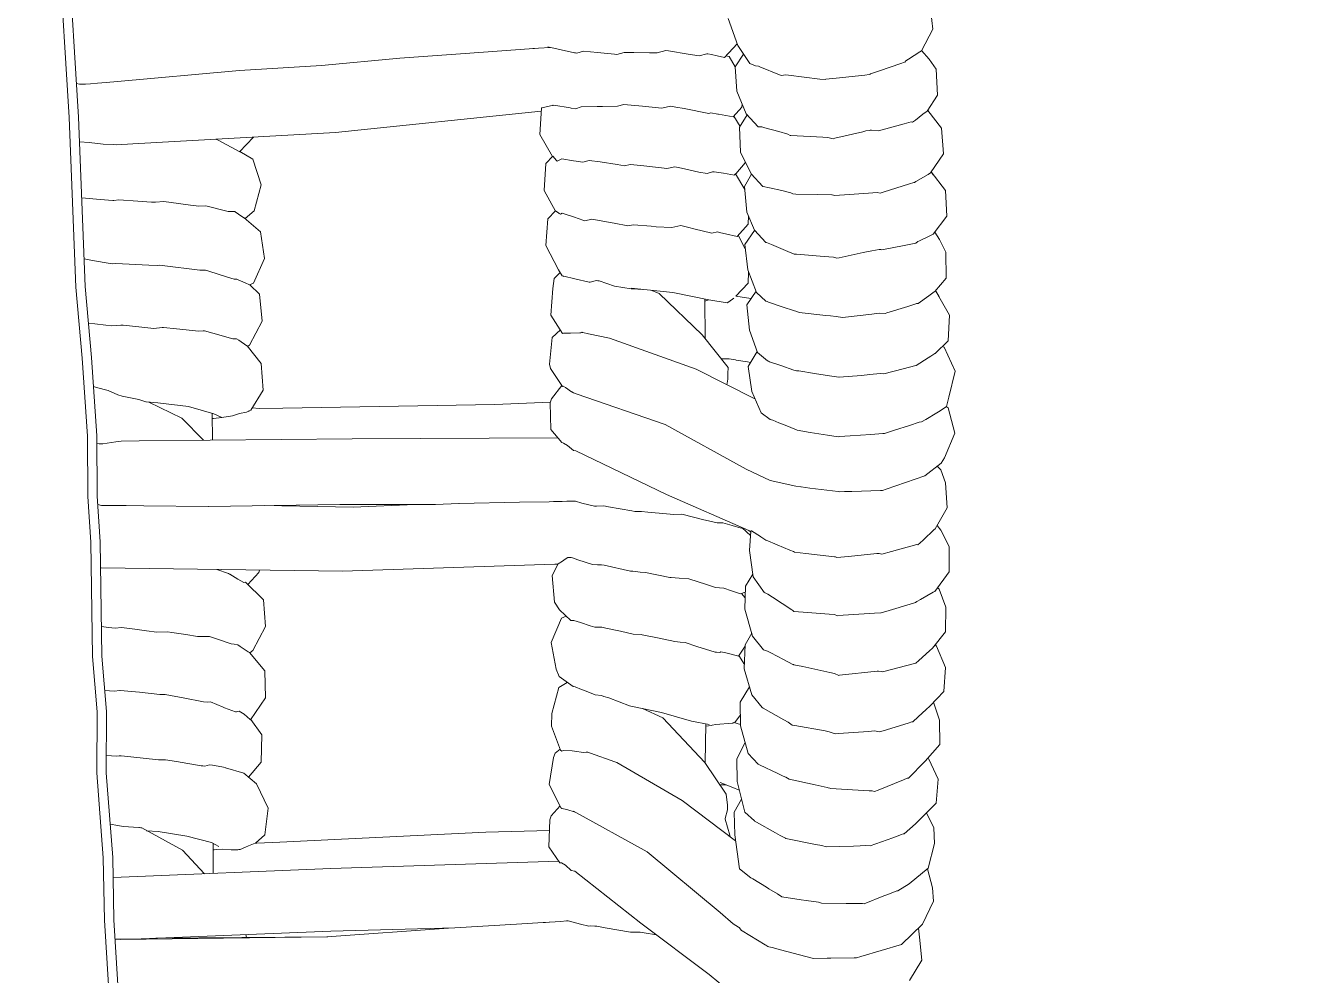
# Model space of a CAD drawing. Header units: centimetres. Extents: x 5488 to 20269, y -31398 to -19684.
# Drawn here: x 11850.26 to 11870.73, y -23786.05 to -23770.8 of the extents above; entities that cross this region are included whole.
import ezdxf

# ---------------------------------------------------------------- set-up
doc = ezdxf.new("R2010")
doc.units = ezdxf.units.CM
doc.layers.add('xxx_Auto_Kaplama_Ahşap Tarama', color=16, linetype='Continuous', lineweight=5)
doc.layers.add('xxx_Auto_Tefris_Tefris', color=32, linetype='Continuous', lineweight=15)

# ---------------------------------------------------------------- blocks, each defined once
blk = doc.blocks.new('trtetre')
at = {"color": 0, "linetype": 'ByBlock'}
for points in [[(408.945, 50.997), (408.779, 48.297)], [(409.096, 50.985), (408.93, 48.289)], [(395.053, 49.71), (395.098, 50.125)], [(398.184, 49.444), (398.34, 49.882)], [(395.235, 49.363), (395.053, 49.71)], [(395.112, 49.227), (395.231, 49.369)], [(395.26, 49.347), (395.235, 49.363)], [(395.26, 49.347), (395.444, 49.228)], [(397.991, 49.157), (398.184, 49.444)], [(398.194, 49.473), (398.401, 49.252)], [(399.301, 49.363), (398.982, 49.31)], [(399.301, 49.363), (399.339, 49.369)], [(399.481, 49.329), (399.339, 49.369)], [(400.437, 49.332), (400.664, 49.354)], [(400.772, 49.326), (400.664, 49.354)], [(400.772, 49.326), (400.664, 49.354)], [(401.235, 49.424), (400.81, 49.328)], [(401.385, 49.404), (401.198, 49.416)], [(401.385, 49.404), (401.451, 49.399)], [(401.451, 49.399), (401.478, 49.397)], [(401.538, 49.393), (401.478, 49.397)], [(402.565, 49.317), (401.538, 49.393)], [(395.112, 49.227), (394.996, 49.066)], [(395.444, 49.228), (395.486, 49.202)], [(395.486, 49.202), (395.503, 49.18)], [(395.565, 49.159), (395.504, 49.18)], [(395.565, 49.159), (395.91, 49.04)], [(397.898, 49.119), (397.991, 49.157)], [(398.227, 49.102), (398.092, 49.308)], [(398.326, 49.268), (398.226, 49.104)], [(398.375, 49.28), (398.326, 49.268)], [(398.519, 49.283), (398.401, 49.252)], [(398.607, 49.303), (398.519, 49.283)], [(398.607, 49.303), (398.669, 49.312)], [(398.674, 49.312), (398.669, 49.312)], [(398.674, 49.312), (398.684, 49.312)], [(398.803, 49.282), (398.684, 49.312)], [(398.982, 49.31), (398.803, 49.282)], [(399.604, 49.329), (399.481, 49.329)], [(399.855, 49.333), (399.604, 49.329)], [(399.855, 49.333), (400.011, 49.333)], [(400.13, 49.303), (400.011, 49.333)], [(400.166, 49.306), (400.13, 49.303)], [(400.437, 49.332), (400.167, 49.306)], [(400.81, 49.328), (400.772, 49.326)], [(400.799, 49.327), (400.795, 49.327)], [(400.81, 49.328), (400.799, 49.327)], [(403.618, 49.245), (402.565, 49.317)], [(404.876, 49.123), (403.618, 49.245)], [(394.974, 48.65), (394.996, 49.066)], [(395.91, 49.04), (396.05, 48.992)], [(396.05, 48.992), (396.06, 48.986)], [(396.06, 48.986), (396.073, 48.982)], [(396.073, 48.982), (396.146, 48.97)], [(396.146, 48.97), (396.603, 48.923)], [(396.868, 48.906), (397.37, 48.968)], [(397.37, 48.968), (397.419, 48.973)], [(397.419, 48.973), (397.485, 48.963)], [(397.517, 48.978), (397.485, 48.963)], [(397.517, 48.978), (397.831, 49.106)], [(397.831, 49.106), (397.853, 49.115)], [(397.853, 49.115), (397.898, 49.119)], [(398.199, 48.713), (398.227, 49.102)], [(404.876, 49.123), (406.194, 49.046)], [(408.21, 48.864), (406.194, 49.046)], [(396.603, 48.923), (396.768, 48.905)], [(396.768, 48.905), (396.782, 48.899)], [(396.868, 48.906), (396.782, 48.899)], [(408.275, 48.858), (408.21, 48.864)], [(408.332, 48.853), (408.275, 48.858)], [(408.474, 48.841), (408.332, 48.853)], [(408.474, 48.841), (408.584, 48.83)], [(408.584, 48.83), (408.665, 48.826)], [(408.757, 48.827), (408.665, 48.826)], [(408.762, 48.828), (408.757, 48.827)], [(408.762, 48.828), (408.812, 48.835)], [(395.14, 48.393), (394.974, 48.65)], [(398.051, 48.35), (398.199, 48.713)], [(394.91, 48.117), (395.134, 48.404)], [(395.212, 48.342), (395.14, 48.393)], [(395.212, 48.342), (395.33, 48.25)], [(397.857, 48.14), (398.051, 48.35)], [(398.159, 48.133), (398.033, 48.331)], [(398.116, 48.51), (398.119, 48.459)], [(398.119, 48.459), (398.259, 48.303)], [(398.496, 48.344), (398.259, 48.303)], [(398.506, 48.346), (398.496, 48.344)], [(398.506, 48.346), (398.62, 48.365)], [(398.649, 48.357), (398.62, 48.365)], [(399.049, 48.435), (398.649, 48.357)], [(399.049, 48.435), (399.181, 48.458)], [(399.181, 48.458), (399.265, 48.474)], [(399.404, 48.442), (399.265, 48.474)], [(399.717, 48.474), (399.404, 48.442)], [(399.717, 48.474), (399.896, 48.489)], [(399.896, 48.489), (400.015, 48.501)], [(400.116, 48.472), (400.015, 48.501)], [(400.359, 48.468), (400.116, 48.472)], [(400.359, 48.468), (400.447, 48.466)], [(400.447, 48.466), (400.7, 48.462)], [(400.795, 48.43), (400.7, 48.462)], [(400.865, 48.442), (400.795, 48.43)], [(400.865, 48.442), (400.876, 48.444)], [(400.876, 48.444), (401.143, 48.488)], [(401.154, 48.483), (401.143, 48.488)], [(401.169, 48.488), (401.154, 48.483)], [(401.192, 48.478), (401.161, 48.485)], [(401.192, 48.478), (401.306, 48.45)], [(401.306, 48.45), (401.333, 48.443)], [(401.337, 48.44), (401.333, 48.443)], [(401.337, 48.44), (401.34, 48.438)], [(401.34, 48.438), (401.366, 48.019)], [(404.65, 48.052), (401.342, 48.394)], [(394.879, 47.706), (394.91, 48.117)], [(395.33, 48.25), (395.378, 48.213)], [(395.4, 48.219), (395.378, 48.213)], [(395.51, 48.186), (395.4, 48.219)], [(395.51, 48.186), (395.926, 48.078)], [(397.528, 48.063), (397.752, 48.127)], [(397.752, 48.127), (397.799, 48.141)], [(397.799, 48.141), (397.857, 48.14)], [(398.139, 47.736), (398.159, 48.133)], [(398.251, 48.312), (398.149, 48.148)], [(408.779, 48.297), (408.669, 45.574)], [(408.93, 48.289), (408.82, 45.565)], [(396.035, 48.089), (395.926, 48.078)], [(396.057, 48.085), (396.035, 48.089)], [(396.069, 48.083), (396.057, 48.085)], [(396.125, 48.074), (396.069, 48.083)], [(396.178, 48.061), (396.125, 48.074)], [(396.178, 48.061), (396.626, 47.956)], [(396.626, 47.956), (396.654, 47.949)], [(396.739, 47.968), (396.654, 47.949)], [(396.816, 47.972), (396.739, 47.968)], [(396.816, 47.972), (397.331, 48.001)], [(397.331, 48.001), (397.345, 48.002)], [(397.381, 48.021), (397.345, 48.002)], [(397.528, 48.063), (397.381, 48.021)], [(401.366, 48.019), (401.164, 47.662)], [(404.65, 48.052), (407.905, 47.866)], [(406.19, 47.741), (405.964, 47.977)], [(406.521, 47.921), (406.197, 47.744)], [(406.547, 47.932), (406.521, 47.921)], [(406.581, 47.942), (406.547, 47.932)], [(395.089, 47.4), (394.879, 47.706)], [(397.968, 47.384), (398.139, 47.736)], [(406.186, 47.745), (405.976, 47.62)], [(406.193, 47.742), (406.19, 47.741)], [(406.196, 47.744), (406.193, 47.742)], [(408.167, 47.851), (407.905, 47.866)], [(408.167, 47.851), (408.224, 47.857)], [(408.224, 47.857), (408.38, 47.864)], [(408.607, 47.887), (408.381, 47.864)], [(408.763, 47.902), (408.607, 47.887)], [(398.065, 47.584), (398.066, 47.562)], [(398.066, 47.562), (398.219, 47.387)], [(399.09, 47.477), (399.196, 47.5)], [(399.326, 47.473), (399.196, 47.5)], [(399.742, 47.517), (399.412, 47.482)], [(399.742, 47.517), (399.916, 47.534)], [(400.004, 47.514), (399.916, 47.534)], [(400.124, 47.534), (400.004, 47.514)], [(400.394, 47.577), (400.124, 47.534)], [(400.394, 47.577), (400.575, 47.601)], [(400.676, 47.571), (400.575, 47.601)], [(400.783, 47.589), (400.676, 47.571)], [(400.824, 47.597), (400.783, 47.589)], [(400.824, 47.597), (401.014, 47.627)], [(401.088, 47.59), (401.014, 47.627)], [(401.097, 47.599), (401.088, 47.59)], [(401.097, 47.599), (401.098, 47.601)], [(401.099, 47.601), (401.159, 47.667)], [(401.159, 47.667), (401.272, 47.552)], [(401.272, 47.552), (401.296, 47.117)], [(405.976, 47.62), (405.846, 47.209)], [(394.849, 47.116), (395.078, 47.417)], [(395.044, 47.372), (395.077, 47.419)], [(395.125, 47.377), (395.089, 47.4)], [(395.125, 47.377), (395.322, 47.261)], [(397.783, 47.184), (397.968, 47.384)], [(398.078, 47.182), (397.963, 47.378)], [(398.22, 47.388), (398.074, 47.134)], [(398.239, 47.367), (398.22, 47.388)], [(398.412, 47.396), (398.24, 47.366)], [(398.563, 47.417), (398.412, 47.396)], [(398.563, 47.417), (398.593, 47.42)], [(398.679, 47.393), (398.593, 47.42)], [(398.81, 47.415), (398.679, 47.393)], [(399.09, 47.477), (398.81, 47.415)], [(399.412, 47.482), (399.326, 47.473)], [(394.825, 46.705), (394.849, 47.116)], [(395.322, 47.261), (395.344, 47.247)], [(395.354, 47.248), (395.344, 47.247)], [(395.427, 47.225), (395.354, 47.248)], [(395.427, 47.225), (395.848, 47.093)], [(395.848, 47.093), (395.9, 47.077)], [(395.946, 47.086), (395.9, 47.077)], [(396.086, 47.076), (395.946, 47.086)], [(397.479, 47.116), (397.335, 47.079)], [(397.479, 47.116), (397.674, 47.161)], [(397.674, 47.161), (397.778, 47.184)], [(397.778, 47.184), (397.783, 47.184)], [(398.04, 46.771), (398.078, 47.182)], [(401.296, 47.117), (401.116, 46.788)], [(405.846, 47.209), (405.956, 46.792)], [(396.086, 47.076), (396.625, 47.036)], [(396.668, 47.048), (396.625, 47.036)], [(396.674, 47.049), (396.668, 47.048)], [(396.897, 47.054), (396.674, 47.049)], [(396.897, 47.054), (397.254, 47.061)], [(397.254, 47.061), (397.3, 47.062)], [(397.335, 47.079), (397.3, 47.062)], [(406.981, 46.882), (406.844, 46.865)], [(406.981, 46.882), (407.174, 46.907)], [(407.174, 46.907), (407.41, 46.939)], [(407.54, 46.929), (407.41, 46.939)], [(407.604, 46.933), (407.54, 46.929)], [(407.604, 46.933), (407.824, 46.947)], [(407.824, 46.947), (408.131, 46.968)], [(408.212, 46.959), (408.131, 46.968)], [(408.228, 46.96), (408.212, 46.959)], [(408.228, 46.96), (408.428, 46.975)], [(408.428, 46.975), (408.726, 47)], [(395.044, 46.419), (394.825, 46.705)], [(397.918, 46.48), (398.04, 46.771)], [(398.014, 46.709), (398.018, 46.578)], [(400.794, 46.684), (400.767, 46.674)], [(400.794, 46.684), (401.005, 46.752)], [(401.033, 46.736), (401.005, 46.752)], [(401.055, 46.751), (401.033, 46.736)], [(401.063, 46.756), (401.055, 46.751)], [(401.063, 46.756), (401.114, 46.79)], [(401.238, 46.664), (401.114, 46.79)], [(406.117, 46.679), (405.856, 46.454)], [(405.956, 46.792), (406.103, 46.667)], [(406.122, 46.679), (406.117, 46.679)], [(406.206, 46.74), (406.122, 46.679)], [(406.206, 46.74), (406.259, 46.777)], [(406.259, 46.777), (406.267, 46.782)], [(406.374, 46.783), (406.267, 46.782)], [(406.483, 46.81), (406.374, 46.783)], [(406.483, 46.81), (406.626, 46.845)], [(406.626, 46.845), (406.734, 46.871)], [(406.844, 46.865), (406.734, 46.871)], [(397.737, 46.285), (397.918, 46.48)], [(398.073, 46.253), (397.916, 46.478)], [(398.018, 46.578), (398.197, 46.381)], [(398.892, 46.504), (398.601, 46.432)], [(398.972, 46.526), (398.892, 46.504)], [(398.972, 46.526), (399.102, 46.558)], [(399.244, 46.522), (399.102, 46.558)], [(399.494, 46.536), (399.244, 46.522)], [(399.575, 46.544), (399.494, 46.536)], [(399.575, 46.544), (399.863, 46.565)], [(399.954, 46.551), (399.863, 46.565)], [(400.171, 46.592), (399.954, 46.551)], [(400.264, 46.611), (400.171, 46.592)], [(400.264, 46.611), (400.531, 46.658)], [(400.642, 46.632), (400.531, 46.658)], [(400.767, 46.674), (400.642, 46.632)], [(401.238, 46.664), (401.269, 46.233)], [(394.943, 46.33), (394.842, 46.129)], [(394.943, 46.33), (395.019, 46.451)], [(395.099, 46.388), (395.044, 46.419)], [(395.099, 46.388), (395.264, 46.311)], [(395.264, 46.311), (395.293, 46.297)], [(395.293, 46.297), (395.322, 46.273)], [(395.511, 46.236), (395.322, 46.273)], [(397.645, 46.25), (397.722, 46.281)], [(397.722, 46.281), (397.724, 46.282)], [(397.724, 46.282), (397.729, 46.284)], [(397.729, 46.284), (397.737, 46.285)], [(398.064, 46.18), (398.181, 46.399)], [(398.381, 46.422), (398.197, 46.381)], [(398.455, 46.44), (398.381, 46.422)], [(398.455, 46.44), (398.512, 46.453)], [(398.601, 46.432), (398.512, 46.453)], [(405.856, 46.454), (405.79, 46.025)], [(394.835, 45.712), (394.842, 46.129)], [(395.512, 46.236), (395.873, 46.167)], [(395.884, 46.17), (395.873, 46.167)], [(395.905, 46.169), (395.884, 46.17)], [(395.916, 46.168), (395.905, 46.169)], [(396.032, 46.148), (395.916, 46.168)], [(396.169, 46.121), (396.032, 46.148)], [(396.169, 46.121), (396.558, 46.038)], [(396.797, 46.059), (397.242, 46.093)], [(397.242, 46.093), (397.278, 46.095)], [(397.278, 46.095), (397.281, 46.095)], [(397.418, 46.152), (397.281, 46.095)], [(397.418, 46.152), (397.645, 46.25)], [(398.026, 45.842), (398.073, 46.253)], [(401.269, 46.233), (401.068, 45.846)], [(396.558, 46.038), (396.591, 46.031)], [(396.647, 46.048), (396.591, 46.031)], [(396.797, 46.059), (396.647, 46.048)], [(405.79, 46.025), (405.964, 45.631)], [(406.96, 45.855), (407.307, 45.898)], [(407.307, 45.898), (407.477, 45.918)], [(407.503, 45.915), (407.477, 45.918)], [(407.651, 45.921), (407.503, 45.915)], [(407.651, 45.921), (407.967, 45.936)], [(407.967, 45.936), (408.179, 45.946)], [(408.237, 45.941), (408.179, 45.946)], [(408.269, 45.947), (408.237, 45.941)], [(408.269, 45.947), (408.552, 45.996)], [(408.552, 45.996), (408.686, 46.021)], [(395.02, 45.498), (394.835, 45.712)], [(397.884, 45.48), (398.026, 45.842)], [(398.013, 45.809), (398.02, 45.63)], [(400.164, 45.583), (400.415, 45.668)], [(400.435, 45.669), (400.415, 45.668)], [(400.435, 45.669), (400.455, 45.674)], [(400.556, 45.644), (400.455, 45.674)], [(400.801, 45.702), (400.572, 45.648)], [(400.801, 45.702), (400.98, 45.741)], [(400.982, 45.739), (400.98, 45.741)], [(400.985, 45.74), (400.982, 45.739)], [(400.987, 45.74), (400.985, 45.74)], [(401.006, 45.745), (400.987, 45.74)], [(401.068, 45.846), (401.006, 45.745)], [(401.041, 45.802), (401.135, 45.704)], [(401.135, 45.704), (401.159, 45.544)], [(406.101, 45.633), (406.214, 45.683)], [(406.214, 45.683), (406.233, 45.692)], [(406.276, 45.692), (406.234, 45.692)], [(406.382, 45.726), (406.276, 45.692)], [(406.382, 45.726), (406.686, 45.821)], [(406.686, 45.821), (406.736, 45.837)], [(406.828, 45.838), (406.736, 45.837)], [(406.96, 45.855), (406.828, 45.838)], [(394.997, 45.49), (394.784, 45.116)], [(395.007, 45.513), (394.952, 45.412)], [(395.029, 45.491), (395.02, 45.498)], [(395.114, 45.429), (395.029, 45.491)], [(397.736, 45.342), (397.884, 45.48)], [(397.891, 45.499), (398.038, 45.282)], [(398.02, 45.63), (398.219, 45.421)], [(399.23, 45.48), (398.648, 45.36)], [(399.45, 45.466), (398.756, 44.798)], [(399.899, 45.548), (399.23, 45.48)], [(399.566, 45.514), (399.45, 45.466)], [(399.555, 45.51), (399.496, 45.507)], [(399.878, 45.538), (399.713, 45.529)], [(399.896, 45.541), (399.878, 45.538)], [(399.896, 45.541), (400.164, 45.583)], [(400.572, 45.648), (400.556, 45.644)], [(401.191, 45.114), (401.159, 45.544)], [(405.869, 45.451), (405.83, 45.018)], [(406.026, 45.604), (405.869, 45.451)], [(405.964, 45.631), (406.031, 45.602)], [(406.101, 45.633), (406.031, 45.602)], [(408.669, 45.574), (408.569, 44.437)], [(408.82, 45.565), (408.721, 44.426)], [(395.114, 45.429), (395.285, 45.305)], [(395.311, 45.302), (395.285, 45.305)], [(395.325, 45.297), (395.311, 45.302)], [(395.454, 45.256), (395.325, 45.297)], [(395.454, 45.256), (395.791, 45.153)], [(397.458, 45.247), (397.292, 45.192)], [(397.458, 45.247), (397.692, 45.327)], [(397.692, 45.327), (397.711, 45.333)], [(397.711, 45.333), (397.736, 45.342)], [(397.969, 45.384), (397.976, 45.385)], [(398.219, 45.421), (397.976, 45.385)], [(397.996, 44.875), (398.038, 45.282)], [(398.33, 45.332), (398.248, 45.39)], [(398.358, 45.313), (398.33, 45.332)], [(398.648, 45.36), (398.358, 45.313)], [(398.65, 45.36), (398.665, 45.355)], [(398.715, 45.342), (398.665, 45.355)], [(398.708, 44.74), (398.716, 45.374)], [(394.807, 44.704), (394.784, 45.116)], [(395.792, 45.153), (395.817, 45.145)], [(395.818, 45.145), (395.817, 45.145)], [(395.909, 45.147), (395.818, 45.145)], [(395.957, 45.141), (395.909, 45.147)], [(396.03, 45.133), (395.957, 45.141)], [(396.03, 45.133), (396.505, 45.081)], [(396.606, 45.096), (396.505, 45.081)], [(396.698, 45.105), (396.606, 45.096)], [(396.773, 45.113), (396.698, 45.105)], [(396.773, 45.113), (397.199, 45.16)], [(397.236, 45.175), (397.199, 45.16)], [(397.292, 45.192), (397.236, 45.175)], [(401.191, 45.114), (400.999, 44.824)], [(397.867, 44.514), (397.996, 44.875)], [(400.674, 44.837), (400.585, 44.818)], [(400.681, 44.839), (400.674, 44.837)], [(400.681, 44.839), (400.688, 44.841)], [(400.693, 44.839), (400.688, 44.841)], [(400.693, 44.839), (400.708, 44.833)], [(400.708, 44.833), (400.724, 44.832)], [(401.169, 44.755), (401.035, 44.879)], [(405.83, 45.018), (406.032, 44.634)], [(406.621, 44.827), (406.754, 44.862)], [(406.775, 44.862), (406.754, 44.862)], [(406.844, 44.86), (406.775, 44.862)], [(407.203, 44.897), (406.844, 44.86)], [(407.203, 44.897), (407.414, 44.916)], [(407.414, 44.916), (407.433, 44.917)], [(407.569, 44.903), (407.433, 44.917)], [(407.81, 44.927), (407.569, 44.903)], [(407.81, 44.927), (408.06, 44.954)], [(408.06, 44.954), (408.096, 44.958)], [(408.246, 44.942), (408.096, 44.958)], [(408.338, 44.954), (408.246, 44.942)], [(408.338, 44.954), (408.518, 44.976)], [(408.518, 44.976), (408.618, 44.989)], [(395.013, 44.501), (394.807, 44.704)], [(398.756, 44.798), (398.338, 44.278)], [(400.246, 44.749), (398.853, 44.248)], [(400.585, 44.818), (400.246, 44.749)], [(400.871, 44.827), (400.724, 44.832)], [(400.889, 44.827), (400.871, 44.827)], [(400.889, 44.827), (400.986, 44.828)], [(400.999, 44.824), (400.986, 44.828)], [(401.211, 44.328), (401.169, 44.755)], [(406.032, 44.634), (406.063, 44.615)], [(406.203, 44.712), (406.072, 44.622)], [(406.203, 44.712), (406.238, 44.735)], [(406.277, 44.737), (406.238, 44.735)], [(406.298, 44.737), (406.277, 44.737)], [(406.621, 44.827), (406.298, 44.737)], [(394.691, 44.215), (394.868, 44.6)], [(394.868, 44.6), (394.9, 44.612)], [(395.021, 44.498), (395.013, 44.501)], [(395.084, 44.458), (395.021, 44.498)], [(395.127, 44.43), (395.084, 44.458)], [(395.127, 44.43), (395.318, 44.309)], [(397.709, 44.38), (397.867, 44.514)], [(398.018, 44.29), (397.875, 44.535)], [(406.068, 44.621), (405.842, 44.342)], [(406.072, 44.622), (406.068, 44.621)], [(408.569, 44.437), (408.482, 43.179)], [(408.721, 44.426), (408.634, 43.174)], [(395.318, 44.309), (395.322, 44.306)], [(395.425, 44.28), (395.322, 44.306)], [(395.527, 44.253), (395.424, 44.28)], [(395.527, 44.253), (395.836, 44.174)], [(396.954, 44.18), (397.204, 44.22)], [(397.204, 44.22), (397.24, 44.22)], [(397.287, 44.235), (397.24, 44.22)], [(397.492, 44.305), (397.287, 44.235)], [(397.492, 44.306), (397.674, 44.369)], [(397.674, 44.369), (397.694, 44.375)], [(397.694, 44.375), (397.709, 44.38)], [(397.909, 43.77), (398.853, 44.248)], [(398.018, 44.29), (397.961, 43.888)], [(397.979, 44.355), (398.028, 44.364)], [(398.03, 44.364), (398.028, 44.364)], [(398.212, 44.395), (398.03, 44.364)], [(398.212, 44.395), (398.22, 44.397)], [(398.22, 44.397), (398.324, 44.414)], [(398.327, 44.414), (398.324, 44.414)], [(398.429, 44.417), (398.327, 44.414)], [(398.343, 44.181), (398.338, 44.278)], [(398.45, 44.417), (398.429, 44.417)], [(401.192, 44.26), (401, 43.97)], [(401.192, 44.26), (401.211, 44.328)], [(405.842, 44.342), (405.811, 43.909)], [(394.691, 44.215), (394.796, 43.799)], [(395.899, 44.177), (395.836, 44.174)], [(396.066, 44.161), (395.899, 44.177)], [(396.196, 44.149), (396.066, 44.161)], [(396.196, 44.149), (396.556, 44.118)], [(396.561, 44.119), (396.556, 44.118)], [(396.713, 44.143), (396.561, 44.119)], [(396.954, 44.18), (396.714, 44.143)], [(398.343, 44.181), (398.347, 44.09)], [(398.347, 44.09), (398.355, 44.023)], [(398.355, 44.023), (398.363, 44)], [(397.81, 43.547), (397.961, 43.888)], [(400.781, 43.853), (399.354, 43.359)], [(400.781, 43.853), (400.824, 43.87)], [(400.824, 43.87), (400.854, 43.883)], [(400.857, 43.886), (400.854, 43.883)], [(400.857, 43.886), (400.956, 43.953)], [(400.956, 43.953), (400.989, 43.975)], [(400.989, 43.975), (401, 43.97)], [(401.179, 43.771), (401.012, 43.989)], [(405.811, 43.909), (406.012, 43.589)], [(408.079, 43.815), (407.808, 43.763)], [(408.079, 43.815), (408.144, 43.838)], [(408.144, 43.838), (408.301, 43.904)], [(408.488, 43.956), (408.301, 43.904)], [(408.488, 43.956), (408.537, 43.969)], [(394.695, 43.221), (394.807, 43.63)], [(394.796, 43.799), (394.833, 43.649)], [(394.807, 43.63), (394.836, 43.647)], [(394.933, 43.581), (394.833, 43.649)], [(401.199, 43.707), (401.179, 43.771)], [(401.191, 43.279), (401.199, 43.707)], [(402.088, 43.684), (401.195, 43.719)], [(402.088, 43.684), (405.494, 43.624)], [(405.873, 43.617), (405.494, 43.624)], [(405.873, 43.617), (405.987, 43.628)], [(407.009, 43.649), (406.602, 43.53)], [(407.504, 43.708), (407.009, 43.649)], [(407.65, 43.721), (407.119, 43.463)], [(407.692, 43.725), (407.504, 43.708)], [(407.696, 43.726), (407.692, 43.725)], [(407.696, 43.726), (407.808, 43.763)], [(394.988, 43.548), (394.933, 43.581)], [(395.166, 43.443), (394.988, 43.548)], [(395.166, 43.443), (395.231, 43.404)], [(395.27, 43.398), (395.231, 43.404)], [(397.524, 43.389), (397.62, 43.429)], [(397.62, 43.429), (397.664, 43.44)], [(397.664, 43.44), (397.81, 43.547)], [(406.012, 43.589), (406.034, 43.578)], [(406.041, 43.575), (406.034, 43.578)], [(406.078, 43.56), (406.041, 43.575)], [(406.191, 43.539), (406.078, 43.56)], [(406.302, 43.5), (406.192, 43.539)], [(406.302, 43.5), (406.478, 43.473)], [(406.602, 43.53), (406.478, 43.473)], [(406.478, 43.473), (406.607, 43.459)], [(406.607, 43.459), (406.628, 43.457)], [(406.629, 43.537), (406.626, 43.109)], [(407.119, 43.463), (406.77, 43.107)], [(394.695, 43.221), (394.862, 42.826)], [(395.428, 43.346), (395.27, 43.398)], [(395.665, 43.269), (395.428, 43.346)], [(395.665, 43.269), (395.828, 43.214)], [(395.853, 43.214), (395.828, 43.214)], [(396.049, 43.202), (395.853, 43.214)], [(396.379, 43.179), (396.049, 43.202)], [(397.021, 43.233), (396.746, 43.189)], [(397.021, 43.233), (397.233, 43.269)], [(397.24, 43.272), (397.233, 43.269)], [(397.423, 43.348), (397.24, 43.272)], [(397.524, 43.389), (397.423, 43.348)], [(398.052, 42.644), (399.354, 43.359)], [(401.191, 43.279), (401.011, 43.069)], [(396.379, 43.179), (396.549, 43.166)], [(396.549, 43.166), (396.574, 43.161)], [(396.746, 43.189), (396.574, 43.161)], [(400.827, 42.944), (400.923, 43.021)], [(400.923, 43.021), (400.986, 43.061)], [(400.986, 43.061), (401.011, 43.069)], [(404.382, 43.13), (401.079, 43.148)], [(404.382, 43.13), (407.802, 43.097)], [(408.095, 43.094), (407.802, 43.097)], [(408.18, 43.081), (408.095, 43.094)], [(408.18, 43.081), (408.385, 43.047)], [(408.39, 43.047), (408.385, 43.047)], [(408.41, 43.048), (408.39, 43.047)], [(408.445, 43.052), (408.41, 43.048)], [(408.482, 43.059), (408.445, 43.052)], [(408.482, 43.179), (408.477, 42.209)], [(408.634, 43.174), (408.628, 42.205)], [(394.862, 42.826), (394.917, 42.737)], [(400.786, 42.939), (399.332, 42.237)], [(400.786, 42.939), (400.827, 42.944)], [(394.924, 42.633), (394.847, 42.426)], [(394.917, 42.737), (395.182, 42.538)], [(394.924, 42.633), (394.981, 42.689)], [(397.666, 42.459), (398.052, 42.644)], [(394.819, 42.021), (394.847, 42.426)], [(395.182, 42.538), (395.799, 42.323)], [(397.253, 42.372), (397.666, 42.459)], [(395.861, 42.3), (395.799, 42.323)], [(395.892, 42.301), (395.861, 42.3)], [(396.351, 42.285), (395.892, 42.301)], [(396.352, 42.285), (396.469, 42.282)], [(396.469, 42.282), (396.552, 42.28)], [(396.573, 42.283), (396.552, 42.28)], [(397.028, 42.337), (396.573, 42.283)], [(397.029, 42.337), (397.167, 42.357)], [(397.167, 42.357), (397.174, 42.358)], [(397.174, 42.358), (397.253, 42.372)], [(398.008, 41.657), (399.332, 42.237)], [(408.477, 42.209), (408.431, 41.474)], [(408.628, 42.205), (408.582, 41.47)], [(394.819, 42.021), (395.014, 41.684)], [(399.885, 41.972), (399.837, 41.964)], [(399.885, 41.972), (400.261, 42.038)], [(400.261, 42.038), (400.338, 42.052)], [(400.453, 42.048), (400.338, 42.052)], [(400.453, 42.048), (400.489, 42.049)], [(400.489, 42.049), (400.691, 42.096)], [(400.691, 42.096), (400.791, 42.127)], [(400.845, 42.13), (400.791, 42.127)], [(400.931, 42.128), (400.845, 42.13)], [(401.007, 42.126), (400.931, 42.128)], [(401.007, 42.126), (401.144, 42.122)], [(401.214, 42.12), (401.144, 42.122)], [(401.691, 42.111), (401.214, 42.12)], [(402.664, 42.089), (401.691, 42.111)], [(402.665, 42.089), (403.042, 42.075)], [(404.582, 42.075), (403.041, 42.075)], [(404.365, 42.034), (403.373, 42.075)], [(404.365, 42.034), (405.794, 42.058)], [(404.582, 42.075), (406.692, 42.044)], [(406.693, 42.044), (407.729, 42.055)], [(407.729, 42.055), (408.011, 42.058)], [(408.094, 42.059), (408.011, 42.058)], [(408.156, 42.059), (408.094, 42.059)], [(408.236, 42.06), (408.156, 42.059)], [(408.236, 42.06), (408.407, 42.061)], [(408.407, 42.061), (408.468, 42.078)], [(398.275, 41.739), (398.425, 41.78)], [(398.427, 41.78), (398.425, 41.78)], [(398.518, 41.78), (398.427, 41.78)], [(398.752, 41.836), (398.518, 41.78)], [(398.752, 41.836), (399.061, 41.913)], [(399.061, 41.913), (399.082, 41.918)], [(399.213, 41.917), (399.082, 41.918)], [(399.333, 41.926), (399.213, 41.917)], [(399.333, 41.926), (399.628, 41.953)], [(399.628, 41.953), (399.73, 41.962)], [(399.837, 41.964), (399.73, 41.962)], [(394.921, 41.661), (394.787, 41.399)], [(394.921, 41.661), (394.983, 41.738)], [(395.033, 41.666), (395.014, 41.684)], [(395.033, 41.666), (395.203, 41.509)], [(397.82, 41.559), (397.814, 41.555)], [(397.82, 41.559), (397.966, 41.653)], [(397.966, 41.653), (397.972, 41.651)], [(397.972, 41.651), (397.978, 41.645)], [(397.996, 41.335), (397.978, 41.645)], [(397.979, 41.636), (398.008, 41.657)], [(398.114, 41.703), (397.982, 41.575)], [(398.113, 41.703), (398.132, 41.696)], [(398.275, 41.739), (398.132, 41.696)], [(394.786, 40.996), (394.787, 41.399)], [(395.203, 41.509), (395.262, 41.454)], [(395.262, 41.454), (395.288, 41.431)], [(395.288, 41.431), (395.293, 41.43)], [(395.293, 41.43), (395.31, 41.432)], [(395.31, 41.432), (395.716, 41.319)], [(397.351, 41.341), (397.551, 41.426)], [(397.551, 41.426), (397.731, 41.501)], [(397.731, 41.501), (397.733, 41.501)], [(397.814, 41.555), (397.733, 41.501)], [(408.431, 41.474), (408.404, 39.638)], [(408.582, 41.47), (408.555, 39.632)], [(395.716, 41.319), (395.868, 41.278)], [(395.915, 41.29), (395.868, 41.278)], [(395.951, 41.286), (395.915, 41.29)], [(395.951, 41.286), (396.406, 41.241)], [(396.406, 41.241), (396.595, 41.225)], [(396.617, 41.234), (396.595, 41.225)], [(396.63, 41.235), (396.617, 41.234)], [(396.63, 41.235), (397.094, 41.288)], [(397.094, 41.288), (397.275, 41.309)], [(397.292, 41.319), (397.275, 41.309)], [(397.351, 41.341), (397.292, 41.319)], [(397.938, 40.916), (397.996, 41.335)], [(400.519, 41.113), (400.757, 41.186)], [(400.757, 41.186), (400.842, 41.219)], [(400.861, 41.222), (400.842, 41.219)], [(400.861, 41.222), (400.871, 41.224)], [(400.871, 41.224), (400.914, 41.224)], [(400.96, 41.195), (400.914, 41.224)], [(401.004, 41.166), (400.96, 41.195)], [(401.004, 41.166), (401.07, 41.121)], [(395.02, 40.677), (394.786, 40.996)], [(398.063, 40.765), (397.944, 40.959)], [(399.278, 40.903), (399.67, 40.983)], [(399.756, 40.991), (399.67, 40.983)], [(399.872, 41.004), (399.756, 40.991)], [(399.872, 41.004), (399.908, 41.007)], [(399.908, 41.007), (400.334, 41.103)], [(400.373, 41.105), (400.334, 41.103)], [(400.441, 41.109), (400.374, 41.105)], [(400.441, 41.109), (400.519, 41.113)], [(401.07, 41.121), (401.17, 40.936)], [(401.072, 41.118), (401.124, 41.116)], [(404.538, 41.003), (401.124, 41.116)], [(404.538, 41.003), (408.029, 41.054)], [(405.88, 40.982), (405.868, 41.023)], [(405.88, 40.982), (406.059, 40.79)], [(406.349, 40.958), (406.216, 40.877)], [(406.349, 40.958), (406.351, 40.959)], [(406.367, 40.967), (406.351, 40.959)], [(406.554, 41.033), (406.367, 40.967)], [(408.416, 41.06), (408.029, 41.054)], [(408.424, 41.059), (408.416, 41.06)], [(394.952, 40.714), (394.974, 40.74)], [(397.755, 40.659), (397.938, 40.916)], [(398.072, 40.395), (398.063, 40.765)], [(398.541, 40.74), (398.477, 40.735)], [(398.687, 40.788), (398.541, 40.74)], [(398.687, 40.788), (398.973, 40.88)], [(399.128, 40.89), (398.973, 40.88)], [(399.256, 40.901), (399.128, 40.89)], [(399.256, 40.901), (399.278, 40.903)], [(401.17, 40.936), (401.128, 40.506)], [(406.097, 40.827), (405.808, 40.547)], [(406.124, 40.824), (406.097, 40.827)], [(406.216, 40.877), (406.124, 40.824)], [(394.952, 40.714), (394.841, 40.424)], [(395.024, 40.679), (395.02, 40.677)], [(395.044, 40.668), (395.024, 40.679)], [(395.044, 40.668), (395.251, 40.551)], [(395.251, 40.551), (395.308, 40.519)], [(397.319, 40.385), (397.628, 40.588)], [(397.628, 40.588), (397.704, 40.638)], [(397.704, 40.638), (397.755, 40.66)], [(398.065, 40.666), (398.144, 40.639)], [(398.125, 40.646), (398.067, 40.574)], [(398.286, 40.69), (398.144, 40.639)], [(398.286, 40.69), (398.411, 40.731)], [(398.477, 40.735), (398.411, 40.731)], [(405.808, 40.547), (405.774, 40.115)], [(394.847, 40.03), (394.841, 40.424)], [(395.308, 40.519), (395.329, 40.501)], [(395.414, 40.475), (395.329, 40.501)], [(395.414, 40.475), (395.753, 40.375)], [(395.753, 40.375), (395.881, 40.337)], [(395.886, 40.338), (395.881, 40.337)], [(395.989, 40.332), (395.886, 40.338)], [(395.989, 40.332), (396.491, 40.296)], [(396.719, 40.312), (397.133, 40.346)], [(397.133, 40.346), (397.285, 40.359)], [(397.303, 40.374), (397.285, 40.359)], [(397.319, 40.385), (397.303, 40.374)], [(397.948, 39.959), (398.072, 40.395)], [(401.05, 40.386), (400.866, 40.212)], [(401.128, 40.506), (401.05, 40.386)], [(396.491, 40.296), (396.584, 40.289)], [(396.631, 40.307), (396.584, 40.289)], [(396.719, 40.312), (396.631, 40.307)], [(400.557, 40.128), (400.483, 40.104)], [(400.557, 40.128), (400.712, 40.179)], [(400.712, 40.179), (400.82, 40.214)], [(400.866, 40.213), (400.82, 40.214)], [(400.942, 40.284), (401.018, 40.252)], [(401.018, 40.252), (401.184, 39.857)], [(395.059, 39.77), (394.847, 40.03)], [(397.772, 39.74), (397.948, 39.959)], [(398.067, 39.82), (397.962, 40.009)], [(399.473, 39.932), (399.198, 39.873)], [(399.473, 39.932), (399.722, 39.985)], [(399.735, 39.986), (399.722, 39.985)], [(399.865, 39.995), (399.735, 39.986)], [(400.07, 40.04), (399.865, 39.995)], [(400.07, 40.04), (400.306, 40.091)], [(400.306, 40.091), (400.367, 40.104)], [(400.483, 40.104), (400.367, 40.104)], [(405.774, 40.115), (405.979, 39.731)], [(406.529, 39.908), (406.673, 39.954)], [(406.722, 39.955), (406.673, 39.954)], [(406.864, 39.956), (406.722, 39.955)], [(407.053, 39.986), (406.864, 39.956)], [(407.053, 39.986), (407.28, 40.022)], [(407.28, 40.022), (407.349, 40.032)], [(407.52, 40.024), (407.349, 40.032)], [(407.687, 40.046), (407.52, 40.024)], [(407.687, 40.046), (407.872, 40.072)], [(407.872, 40.072), (408.089, 40.101)], [(408.188, 40.089), (408.089, 40.101)], [(408.298, 40.101), (408.188, 40.089)], [(408.298, 40.101), (408.411, 40.114)], [(394.99, 39.799), (394.848, 39.458)], [(394.99, 39.799), (395.011, 39.828)], [(395.107, 39.726), (395.059, 39.77)], [(395.107, 39.726), (395.275, 39.568)], [(397.655, 39.694), (397.708, 39.722)], [(397.708, 39.722), (397.772, 39.74)], [(398.08, 39.437), (398.067, 39.82)], [(398.067, 39.802), (398.172, 39.64)], [(398.842, 39.797), (398.55, 39.704)], [(398.842, 39.797), (399.032, 39.858)], [(399.11, 39.864), (399.032, 39.858)], [(399.198, 39.873), (399.11, 39.864)], [(401.184, 39.857), (401.104, 39.432)], [(405.979, 39.731), (406.024, 39.694)], [(406.18, 39.797), (406.05, 39.708)], [(406.18, 39.797), (406.221, 39.823)], [(406.275, 39.83), (406.221, 39.823)], [(406.326, 39.836), (406.275, 39.83)], [(406.529, 39.908), (406.326, 39.836)], [(395.275, 39.568), (395.322, 39.525)], [(395.328, 39.526), (395.322, 39.525)], [(395.345, 39.521), (395.328, 39.526)], [(395.345, 39.521), (395.862, 39.388)], [(397.453, 39.586), (397.298, 39.504)], [(397.453, 39.586), (397.655, 39.694)], [(398.167, 39.648), (398.078, 39.507)], [(398.189, 39.644), (398.172, 39.64)], [(398.377, 39.693), (398.189, 39.644)], [(398.377, 39.693), (398.456, 39.707)], [(398.475, 39.701), (398.456, 39.707)], [(398.526, 39.703), (398.475, 39.701)], [(398.55, 39.704), (398.526, 39.703)], [(406.029, 39.701), (405.786, 39.404)], [(406.039, 39.705), (406.029, 39.701)], [(406.05, 39.708), (406.039, 39.705)], [(408.404, 39.638), (408.329, 38.749)], [(408.555, 39.632), (408.481, 38.746)], [(394.874, 39.074), (394.848, 39.458)], [(395.88, 39.391), (395.862, 39.388)], [(395.925, 39.399), (395.88, 39.391)], [(395.945, 39.397), (395.925, 39.399)], [(395.945, 39.397), (396.551, 39.332)], [(396.551, 39.332), (396.562, 39.331)], [(396.629, 39.359), (396.562, 39.331)], [(396.708, 39.377), (396.629, 39.359)], [(396.708, 39.377), (397.141, 39.472)], [(397.142, 39.473), (397.283, 39.502)], [(397.283, 39.502), (397.285, 39.503)], [(397.285, 39.503), (397.289, 39.504)], [(397.289, 39.504), (397.298, 39.504)], [(397.962, 39.02), (398.08, 39.437)], [(401.057, 39.313), (400.83, 39.15)], [(401.104, 39.432), (401.057, 39.313)], [(405.786, 39.404), (405.773, 38.97)], [(398.147, 38.899), (397.999, 39.148)], [(400.697, 39.107), (400.646, 39.086)], [(400.697, 39.107), (400.798, 39.148)], [(400.83, 39.15), (400.798, 39.148)], [(401.059, 39.134), (400.927, 39.219)], [(401.059, 39.134), (401.172, 38.721)], [(395.101, 38.835), (394.874, 39.074)], [(395.038, 38.902), (394.943, 38.613)], [(397.795, 38.814), (397.962, 39.02)], [(398.14, 38.522), (398.147, 38.899)], [(399.926, 38.84), (400.259, 38.971)], [(400.336, 38.99), (400.259, 38.971)], [(400.336, 38.99), (400.375, 39.009)], [(400.477, 39.017), (400.375, 39.009)], [(400.646, 39.086), (400.477, 39.017)], [(405.773, 38.97), (406.015, 38.616)], [(406.454, 38.819), (406.66, 38.906)], [(406.703, 38.9), (406.66, 38.906)], [(406.768, 38.906), (406.703, 38.9)], [(406.799, 38.91), (406.768, 38.906)], [(407.07, 38.963), (406.799, 38.91)], [(407.07, 38.963), (407.386, 39.025)], [(407.428, 39.025), (407.386, 39.025)], [(407.47, 39.024), (407.428, 39.025)], [(407.801, 39.06), (407.47, 39.024)], [(407.801, 39.06), (408.107, 39.09)], [(408.115, 39.089), (408.107, 39.09)], [(408.207, 39.075), (408.115, 39.089)], [(408.358, 39.09), (408.207, 39.075)], [(395.156, 38.784), (395.101, 38.835)], [(395.156, 38.784), (395.285, 38.666)], [(397.443, 38.618), (397.775, 38.803)], [(397.775, 38.803), (397.795, 38.814)], [(398.143, 38.699), (398.234, 38.572)], [(399.409, 38.736), (398.928, 38.595)], [(399.716, 38.797), (399.391, 38.652)], [(399.905, 38.835), (399.409, 38.736)], [(399.926, 38.84), (399.905, 38.835)], [(401.172, 38.721), (401.18, 38.514)], [(406.119, 38.71), (406.019, 38.62)], [(406.119, 38.71), (406.198, 38.758)], [(406.24, 38.745), (406.198, 38.758)], [(406.25, 38.746), (406.24, 38.745)], [(406.255, 38.747), (406.25, 38.746)], [(406.43, 38.81), (406.255, 38.747)], [(406.454, 38.819), (406.43, 38.81)], [(408.329, 38.749), (408.332, 37.768)], [(408.481, 38.746), (408.484, 37.765)], [(394.941, 38.22), (394.943, 38.613)], [(395.285, 38.666), (395.374, 38.583)], [(395.389, 38.583), (395.374, 38.583)], [(395.45, 38.562), (395.389, 38.583)], [(395.45, 38.562), (395.849, 38.443)], [(396.783, 38.439), (397.267, 38.525)], [(397.267, 38.525), (397.31, 38.532)], [(397.374, 38.578), (397.31, 38.532)], [(397.443, 38.618), (397.374, 38.578)], [(398.018, 38.077), (398.14, 38.522)], [(398.14, 38.545), (398.251, 38.577)], [(398.261, 38.566), (398.252, 38.577)], [(398.278, 38.563), (398.261, 38.566)], [(398.538, 38.541), (398.278, 38.563)], [(398.538, 38.541), (398.597, 38.531)], [(398.597, 38.531), (398.613, 38.526)], [(398.7, 38.513), (398.613, 38.526)], [(398.928, 38.595), (398.645, 38.542)], [(398.7, 38.552), (398.709, 37.929)], [(399.391, 38.652), (398.713, 37.934)], [(401.18, 38.514), (401.034, 38.129)], [(406.012, 38.62), (405.833, 38.374)], [(406.019, 38.62), (406.015, 38.616)], [(395.849, 38.443), (395.914, 38.423)], [(395.989, 38.439), (395.914, 38.423)], [(396.083, 38.431), (395.989, 38.439)], [(396.083, 38.431), (396.565, 38.396)], [(396.565, 38.396), (396.619, 38.392)], [(396.717, 38.427), (396.619, 38.392)], [(396.783, 38.439), (396.717, 38.427)], [(405.833, 38.374), (405.841, 37.94)], [(395.174, 37.952), (394.941, 38.22)], [(397.856, 37.907), (398.018, 38.077)], [(398.199, 37.987), (398.068, 38.259)], [(400.554, 38.083), (400.159, 37.943)], [(400.597, 38.098), (400.554, 38.083)], [(400.597, 38.098), (400.601, 38.1)], [(400.623, 38.096), (400.601, 38.1)], [(400.665, 38.092), (400.623, 38.096)], [(400.811, 38.113), (400.665, 38.092)], [(400.847, 38.117), (400.811, 38.113)], [(400.847, 38.117), (400.992, 38.125)], [(401.01, 38.116), (400.992, 38.125)], [(401.034, 38.129), (401.01, 38.116)], [(401.12, 38.084), (401.04, 38.144)], [(401.147, 38.01), (401.12, 38.084)], [(395.117, 37.987), (394.966, 37.667)], [(395.117, 37.987), (395.128, 38.005)], [(395.216, 37.908), (395.174, 37.952)], [(395.216, 37.908), (395.406, 37.717)], [(397.543, 37.754), (397.837, 37.897)], [(397.837, 37.897), (397.846, 37.901)], [(397.846, 37.901), (397.856, 37.907)], [(398.197, 37.625), (398.199, 37.987)], [(398.713, 37.934), (398.371, 37.423)], [(400.129, 37.933), (399.079, 37.323)], [(400.159, 37.943), (400.129, 37.933)], [(401.147, 38.01), (401.217, 37.581)], [(405.841, 37.94), (406.047, 37.698)], [(406.626, 37.887), (406.416, 37.85)], [(406.626, 37.887), (406.676, 37.894)], [(406.746, 37.872), (406.676, 37.894)], [(406.783, 37.876), (406.746, 37.872)], [(406.808, 37.877), (406.783, 37.876)], [(407.202, 37.947), (406.808, 37.877)], [(407.202, 37.947), (407.378, 37.977)], [(407.415, 37.977), (407.378, 37.977)], [(407.492, 37.977), (407.415, 37.977)], [(407.938, 38.022), (407.492, 37.977)], [(407.938, 38.022), (408.091, 38.037)], [(408.091, 38.037), (408.126, 38.041)], [(408.169, 38.035), (408.126, 38.041)], [(408.331, 38.047), (408.169, 38.035)], [(394.997, 37.278), (394.966, 37.667)], [(395.406, 37.717), (395.442, 37.68)], [(395.462, 37.678), (395.442, 37.68)], [(395.52, 37.655), (395.462, 37.678)], [(396.943, 37.572), (397.362, 37.667)], [(397.414, 37.694), (397.362, 37.667)], [(397.456, 37.713), (397.414, 37.694)], [(397.543, 37.754), (397.456, 37.713)], [(406.121, 37.761), (405.919, 37.59)], [(406.416, 37.849), (406.121, 37.761)], [(408.332, 37.768), (408.229, 36.406)], [(408.484, 37.765), (408.381, 36.402)], [(395.52, 37.655), (395.927, 37.49)], [(395.927, 37.49), (395.989, 37.465)], [(396.025, 37.475), (395.989, 37.465)], [(396.073, 37.478), (396.025, 37.475)], [(396.073, 37.478), (396.698, 37.514)], [(396.706, 37.518), (396.698, 37.514)], [(396.733, 37.526), (396.706, 37.518)], [(396.751, 37.53), (396.733, 37.526)], [(396.943, 37.572), (396.751, 37.53)], [(398.074, 37.137), (398.197, 37.625)], [(398.163, 37.49), (398.266, 37.53)], [(398.469, 37.61), (398.266, 37.53)], [(398.472, 37.573), (398.37, 37.571)], [(401.021, 37.2), (401.217, 37.581)], [(405.919, 37.59), (405.73, 37.197)], [(394.997, 37.278), (395.33, 36.949)], [(398.245, 37.134), (398.125, 37.343)], [(398.221, 36.676), (399.079, 37.323)], [(398.362, 37.334), (398.352, 37.253)], [(398.362, 37.334), (398.371, 37.423)], [(395.154, 37.122), (395.036, 36.881)], [(397.918, 36.994), (398.074, 37.137)], [(398.235, 36.773), (398.245, 37.134)], [(398.352, 37.253), (398.352, 37.187)], [(398.352, 37.173), (398.352, 37.187)], [(398.388, 37.031), (398.352, 37.173)], [(400.824, 37.152), (399.639, 36.497)], [(400.932, 37.175), (400.796, 37.137)], [(401.01, 37.196), (400.932, 37.175)], [(401.01, 37.196), (401.015, 37.198)], [(401.015, 37.198), (401.021, 37.2)], [(401.183, 37.077), (401.039, 37.234)], [(401.203, 37.01), (401.183, 37.077)], [(405.73, 37.197), (405.785, 36.768)], [(395.036, 36.881), (395.024, 36.632)], [(395.51, 36.789), (395.33, 36.949)], [(397.581, 36.805), (397.882, 36.974)], [(397.882, 36.974), (397.914, 36.992)], [(397.914, 36.992), (397.918, 36.994)], [(398.314, 36.766), (398.389, 37.024)], [(398.388, 37.031), (398.389, 37.024)], [(401.203, 37.01), (401.22, 36.578)], [(407.763, 36.881), (407.106, 36.522)], [(407.777, 36.883), (407.763, 36.881)], [(407.777, 36.883), (407.799, 36.887)], [(407.809, 36.888), (407.799, 36.887)], [(408.062, 36.906), (407.809, 36.888)], [(408.148, 36.919), (408.063, 36.906)], [(408.148, 36.919), (408.269, 36.941)], [(395.529, 36.784), (395.51, 36.789)], [(395.556, 36.774), (395.529, 36.784)], [(395.695, 36.724), (395.556, 36.774)], [(395.695, 36.724), (396.056, 36.593)], [(396.962, 36.621), (397.413, 36.712)], [(397.42, 36.716), (397.413, 36.712)], [(397.504, 36.762), (397.42, 36.716)], [(397.581, 36.805), (397.504, 36.762)], [(398.159, 36.226), (398.235, 36.773)], [(398.309, 36.742), (398.314, 36.766)], [(402.231, 36.814), (401.21, 36.838)], [(402.231, 36.814), (405.546, 36.655)], [(405.915, 36.637), (405.546, 36.655)], [(405.785, 36.768), (405.933, 36.638)], [(406.643, 36.65), (406.522, 36.584)], [(407.037, 36.747), (406.643, 36.65)], [(407.501, 36.824), (407.037, 36.747)], [(407.684, 36.837), (407.501, 36.824)], [(395.124, 36.233), (395.024, 36.632)], [(396.131, 36.598), (396.056, 36.593)], [(396.218, 36.595), (396.131, 36.598)], [(396.325, 36.591), (396.218, 36.595)], [(396.325, 36.591), (396.766, 36.58)], [(396.836, 36.597), (396.766, 36.58)], [(396.936, 36.616), (396.836, 36.597)], [(396.962, 36.621), (396.936, 36.616)], [(398.468, 35.522), (399.639, 36.497)], [(401.043, 36.323), (401.22, 36.578)], [(405.915, 36.637), (405.939, 36.638)], [(405.939, 36.638), (406.046, 36.592)], [(406.097, 36.571), (406.046, 36.592)], [(406.182, 36.536), (406.097, 36.571)], [(406.182, 36.536), (406.189, 36.533)], [(406.201, 36.533), (406.189, 36.533)], [(406.201, 36.533), (406.22, 36.532)], [(406.242, 36.532), (406.22, 36.532)], [(406.242, 36.532), (406.323, 36.532)], [(406.323, 36.532), (406.47, 36.539)], [(406.47, 36.539), (406.562, 36.535)], [(406.562, 36.535), (406.596, 36.532)], [(406.615, 36.529), (406.596, 36.532)], [(406.614, 36.634), (406.615, 36.152)], [(407.106, 36.522), (406.756, 36.146)], [(400.862, 36.2), (400.952, 36.282)], [(400.952, 36.282), (401.016, 36.32)], [(401.016, 36.32), (401.043, 36.323)], [(404.726, 36.232), (401.062, 36.35)], [(408.229, 36.406), (408.211, 35.404)], [(408.381, 36.402), (408.363, 35.401)], [(395.138, 36.222), (395.057, 35.92)], [(395.124, 36.233), (395.434, 35.986)], [(397.723, 35.929), (397.943, 36.065)], [(397.943, 36.065), (397.973, 36.082)], [(397.973, 36.082), (398.159, 36.226)], [(400.806, 36.187), (399.744, 35.351)], [(400.806, 36.187), (400.862, 36.2)], [(404.726, 36.232), (408.095, 36.09)], [(408.223, 36.084), (408.095, 36.09)], [(395.057, 35.92), (395.039, 35.704)], [(395.615, 35.873), (395.434, 35.986)], [(395.628, 35.869), (395.615, 35.873)], [(395.775, 35.813), (395.628, 35.869)], [(397.684, 35.905), (397.549, 35.821)], [(397.723, 35.929), (397.684, 35.905)], [(395.215, 35.337), (395.039, 35.704)], [(395.837, 35.789), (395.775, 35.813)], [(395.837, 35.789), (396.155, 35.663)], [(396.179, 35.666), (396.155, 35.663)], [(396.353, 35.668), (396.179, 35.666)], [(396.445, 35.669), (396.353, 35.668)], [(396.445, 35.669), (396.839, 35.674)], [(396.89, 35.687), (396.839, 35.674)], [(397.084, 35.716), (396.89, 35.687)], [(397.166, 35.729), (397.084, 35.716)], [(397.166, 35.729), (397.477, 35.774)], [(397.549, 35.821), (397.477, 35.774)], [(398.262, 35.339), (398.468, 35.522)], [(395.215, 35.337), (395.554, 35.011)], [(395.284, 35.271), (395.264, 35.126)], [(397.743, 35.006), (398.117, 35.228)], [(398.117, 35.228), (398.126, 35.234)], [(398.164, 35.28), (398.126, 35.234)], [(398.172, 35.285), (398.164, 35.28)], [(398.172, 35.285), (398.262, 35.339)], [(398.647, 34.529), (399.744, 35.351)], [(399.909, 35.21), (400.315, 35.279)], [(400.315, 35.279), (400.449, 35.303)], [(400.482, 35.303), (400.449, 35.303)], [(400.482, 35.303), (400.55, 35.308)], [(400.579, 35.304), (400.55, 35.308)], [(400.714, 35.338), (400.579, 35.304)], [(400.714, 35.338), (400.773, 35.351)], [(400.773, 35.351), (400.913, 35.388)], [(400.94, 35.387), (400.913, 35.388)], [(401.029, 35.381), (400.94, 35.387)], [(401.213, 35.37), (401.029, 35.381)], [(401.214, 35.37), (401.275, 35.365)], [(401.31, 35.363), (401.275, 35.365)], [(401.743, 35.337), (401.31, 35.363)], [(402.729, 35.275), (401.743, 35.337)], [(404.723, 35.226), (402.729, 35.275)], [(404.787, 35.132), (402.831, 35.273)], [(404.723, 35.226), (407.772, 35.099)], [(408.211, 35.404), (408.147, 34.36)], [(408.363, 35.401), (408.299, 34.358)], [(395.264, 35.126), (395.226, 34.758)], [(395.554, 35.011), (396.21, 34.814)], [(399.492, 35.162), (399.692, 35.195)], [(399.692, 35.195), (399.756, 35.206)], [(399.837, 35.207), (399.756, 35.206)], [(399.837, 35.207), (399.909, 35.21)], [(404.771, 35.133), (407.535, 35.109)], [(404.787, 35.132), (408.104, 35.091)], [(406.079, 35.122), (406.091, 35.169)], [(407.484, 35.111), (407.482, 35.109)], [(407.772, 35.099), (407.978, 35.097)], [(408.035, 35.096), (407.978, 35.097)], [(408.047, 35.096), (408.035, 35.096)], [(408.192, 35.094), (408.047, 35.096)], [(396.277, 34.795), (396.21, 34.814)], [(397.497, 34.923), (396.989, 34.789)], [(397.634, 34.96), (397.497, 34.923)], [(397.634, 34.96), (397.684, 34.974)], [(397.684, 34.974), (397.701, 34.979)], [(397.701, 34.979), (397.737, 34.999)], [(397.737, 34.999), (397.743, 35.006)], [(395.427, 34.43), (395.226, 34.758)], [(396.313, 34.795), (396.277, 34.795)], [(396.692, 34.791), (396.313, 34.795)], [(396.748, 34.79), (396.692, 34.791)], [(396.748, 34.79), (396.976, 34.785)], [(396.989, 34.789), (396.976, 34.785)], [(398.332, 34.272), (398.647, 34.529)]]:
    blk.add_lwpolyline(points, dxfattribs=at)
blk = doc.blocks.new('koltukrewrweewr')
at = {"xscale": -1, "rotation": 270}
blk.add_blockref('trtetre', (-925.958, -51.65), dxfattribs=at)

msp = doc.modelspace()

# ---------------------------------------------------------------- hatches: boundary and pattern name
at = {"layer": 'xxx_Auto_Kaplama_Ahşap Tarama'}
h = msp.add_hatch(dxfattribs=at)
h.set_pattern_fill('AR-CONC', color=256, scale=0.5)
h.set_pattern_definition([(50, (809.53, -3617.59), (91.09233, -7.96954), [9.525, -104.775]), (355, (809.53, -3617.59), (-17.6217, 95.52842), [7.62, -83.8203]), (100.45144, (817.12, -3618.255), (73.47062, 87.55888), [8.095, -89.04512]), (46.1842, (809.53, -3592.19), (135.5395, -21.02116), [14.2875, -157.1625]), (96.63556, (820.83, -3593.94), (118.70207, 123.71306), [12.1425, -133.5678]), (351.18415, (809.53, -3592.19), (118.70207, 123.71306), [11.43, -125.72987]), (21, (822.23, -3598.54), (75.8072, -51.1326), [9.525, -104.775]), (326, (822.23, -3598.54), (30.901, 92.09398), [7.62, -83.82]), (71.45144, (828.55, -3602.8), (106.7082, 40.96138), [8.095, -89.04497]), (37.5, (809.53, -3617.59), (1.5443, 42.27752), [0, -82.804, 0, -85.09, 0, -84.1375]), (7.5, (809.53, -3617.59), (33.40983, 50.09029), [0, -48.514, 0, -80.899, 0, -32.0675]), (327.5, (781.21, -3617.59), (67.795298, -2.864372), [0, -31.75, 0, -99.06, 0, -131.445]), (317.5, (768.51, -3617.59), (74.06459, 12.71325), [0, -41.275, 0, -65.786, 0, -93.345])])
edge = h.paths.add_edge_path()
edge.add_line((9312.934, -27555.319), (9330.626, -27555.319))
edge.add_arc((9330.626, -27548.319), 7, 270, 349.5592)
edge.add_arc((-12655703.852, 2009176.564), 12827763.879, 350.8642093147, 350.8644691226)
edge.add_line((9346.746, -27492.157), (9332.45, -27492.157))
edge.add_line((9332.45, -27492.157), (9332.449, -27061.102))
edge.add_line((9332.449, -27061.102), (9346.746, -27061.102))
edge.add_arc((-12660642.429, -2064524.007), 12832765.905, 9.1355309233, 9.1357906395)
edge.add_arc((9330.626, -27004.939), 7, 10.4408, 90)
edge.add_line((9330.626, -26997.939), (9312.934, -26997.939))
edge.add_arc((9312.934, -27004.939), 7, 90, 170.4864)
edge.add_arc((10864.464, -27276.629), 1582.138, 170.069442, 189.930558)
edge.add_arc((9312.934, -27548.319), 7, 189.5136, 270)

# ---------------------------------------------------------------- block references
at = {"layer": 'xxx_Auto_Tefris_Tefris', "rotation": 90}
msp.add_blockref('koltukrewrweewr', (12208.236, -22894.607), dxfattribs=at)

doc.saveas('drawing.dxf')
